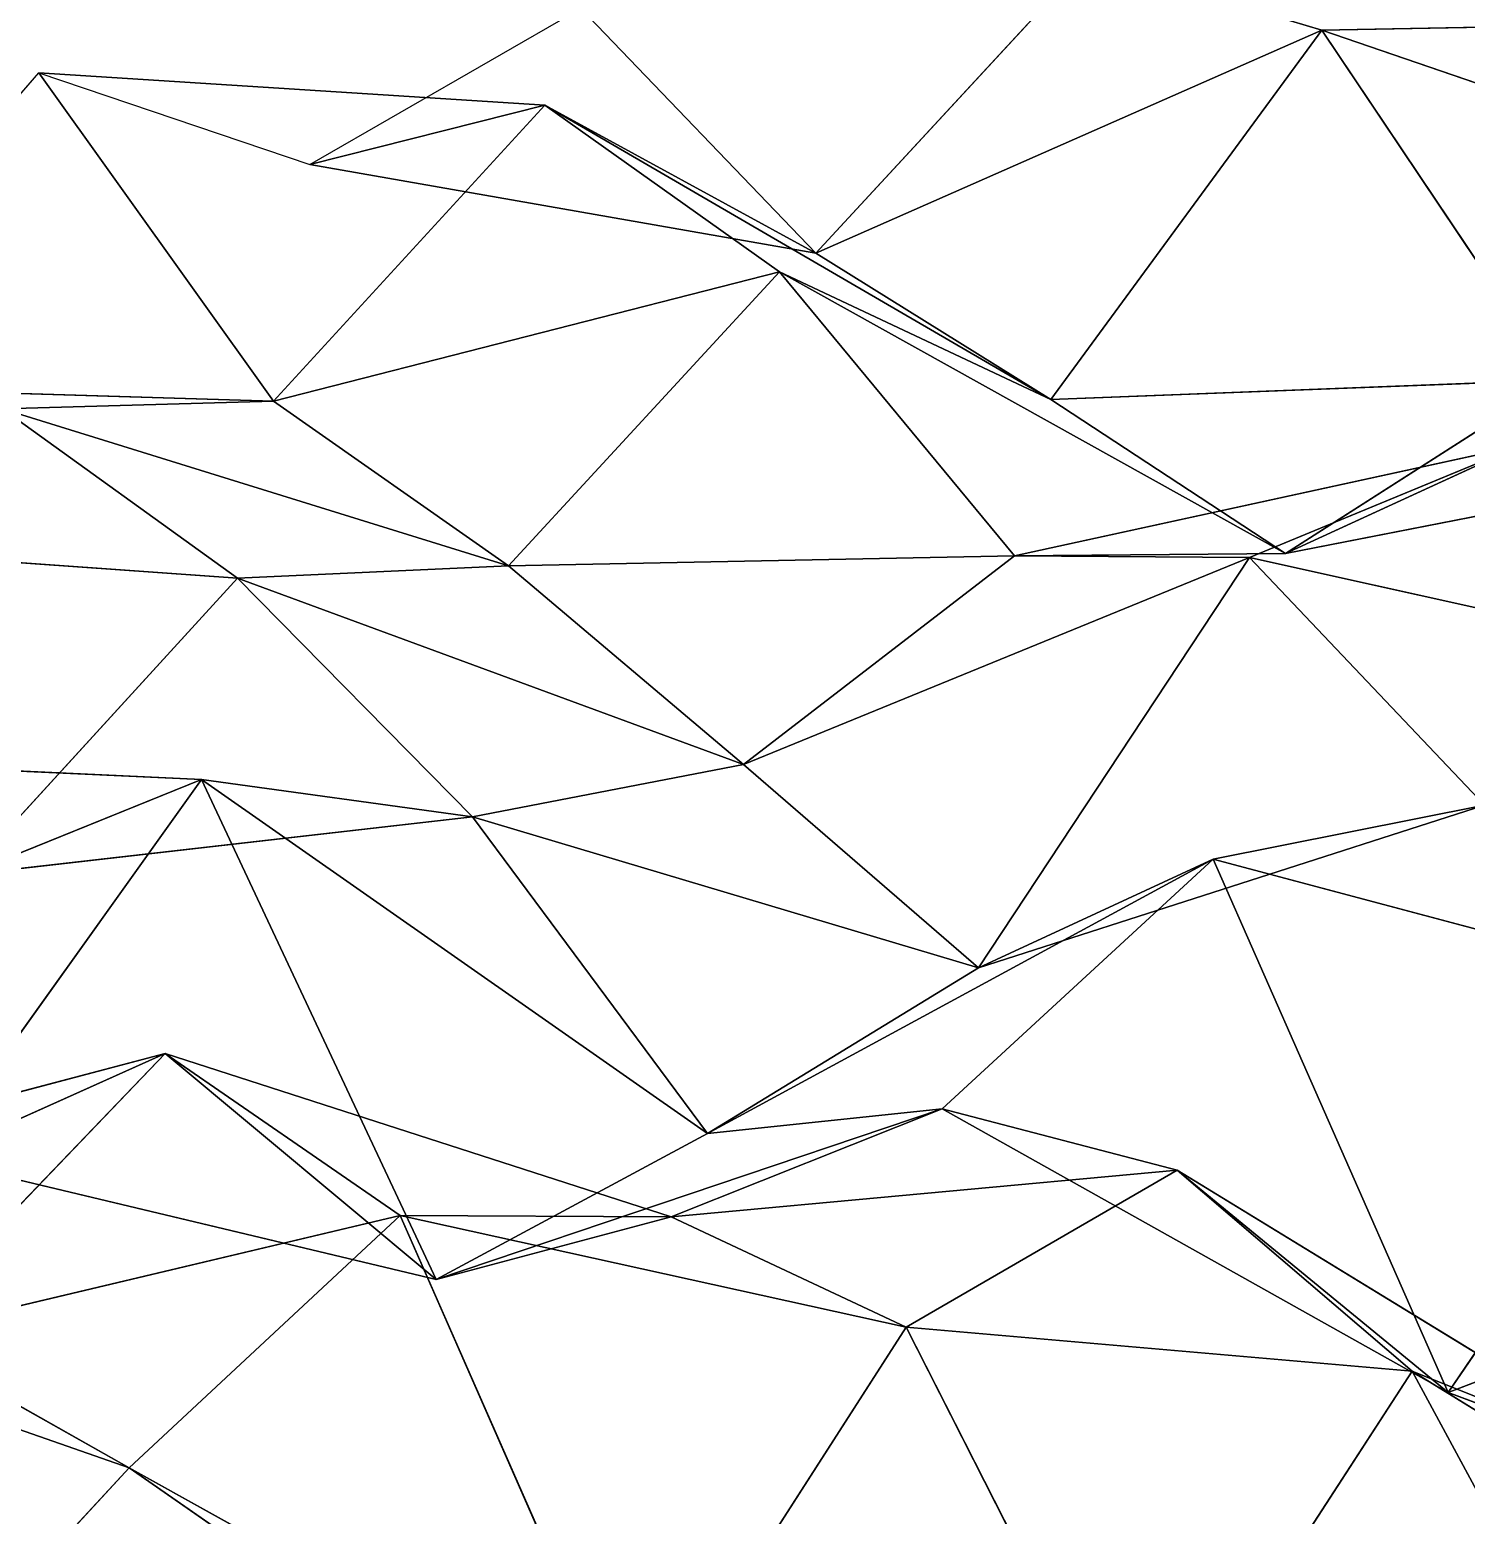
# Model space of a CAD drawing. Header units: metres. Extents: x -3703 to 431, y -1555 to 134.
# Drawn here: x -3274.1 to -3202.9, y -1398.2 to -1324.7 of the extents above; entities that cross this region are included whole.
import ezdxf

# ---------------------------------------------------------------- set-up
doc = ezdxf.new("R2010")
doc.units = ezdxf.units.M

msp = doc.modelspace()

# ---------------------------------------------------------------- linework, layer by layer
for p, q in [((-3221.727, -1321.2632, -6829.5454), (-3235.1436, -1335.7683, -6853.7974)), ((-3235.1436, -1335.7683, -6853.7974), (-3221.727, -1321.2632, -6829.5454)), ((-3221.727, -1321.2632, -6829.5454), (-3210.0996, -1324.7377, -6869.095)), ((-3210.0996, -1324.7377, -6869.095), (-3221.727, -1321.2632, -6829.5454)), ((-3260.1875, -1331.3845, -6841.9463), (-3246.771, -1323.6774, -6816.1743)), ((-3246.771, -1323.6774, -6816.1743), (-3235.1436, -1335.7683, -6853.7974)), ((-3235.1436, -1335.7683, -6853.7974), (-3246.771, -1323.6774, -6816.1743)), ((-3210.0996, -1324.7377, -6869.095), (-3235.1436, -1335.7683, -6853.7974)), ((-3235.1436, -1335.7683, -6853.7974), (-3210.0996, -1324.7377, -6869.095)), ((-3210.0996, -1324.7377, -6869.095), (-3223.5159, -1343.022, -6892.502)), ((-3223.5159, -1343.022, -6892.502), (-3210.0996, -1324.7377, -6869.095)), ((-3196.683, -1324.5022, -6841.6523), (-3210.0996, -1324.7377, -6869.095)), ((-3210.0996, -1324.7377, -6869.095), (-3196.683, -1324.5022, -6841.6523)), ((-3185.0557, -1333.3223, -6880.007), (-3210.0996, -1324.7377, -6869.095)), ((-3210.0996, -1324.7377, -6869.095), (-3198.472, -1342.0544, -6905.5493)), ((-3198.472, -1342.0544, -6905.5493), (-3210.0996, -1324.7377, -6869.095)), ((-3210.0996, -1324.7377, -6869.095), (-3185.0557, -1333.3223, -6880.007)), ((-3287.0203, -1342.3397, -6894.4873), (-3273.6038, -1326.8478, -6870.456)), ((-3248.5598, -1328.4603, -6882.927), (-3273.6038, -1326.8478, -6870.456)), ((-3273.6038, -1326.8478, -6870.456), (-3260.1875, -1331.3845, -6841.9463)), ((-3273.6038, -1326.8478, -6870.456), (-3261.9763, -1343.0923, -6907.1504)), ((-3261.9763, -1343.0923, -6907.1504), (-3273.6038, -1326.8478, -6870.456)), ((-3273.6038, -1326.8478, -6870.456), (-3248.5598, -1328.4603, -6882.927)), ((-3248.5598, -1328.4603, -6882.927), (-3261.9763, -1343.0923, -6907.1504)), ((-3261.9763, -1343.0923, -6907.1504), (-3248.5598, -1328.4603, -6882.927)), ((-3260.1875, -1331.3845, -6841.9463), (-3248.5598, -1328.4603, -6882.927)), ((-3248.5598, -1328.4603, -6882.927), (-3260.1875, -1331.3845, -6841.9463)), ((-3235.1436, -1335.7683, -6853.7974), (-3248.5598, -1328.4603, -6882.927)), ((-3223.5159, -1343.022, -6892.502), (-3248.5598, -1328.4603, -6882.927)), ((-3248.5598, -1328.4603, -6882.927), (-3235.1436, -1335.7683, -6853.7974)), ((-3248.5598, -1328.4603, -6882.927), (-3236.9324, -1336.698, -6921.411)), ((-3236.9324, -1336.698, -6921.411), (-3248.5598, -1328.4603, -6882.927)), ((-3248.5598, -1328.4603, -6882.927), (-3223.5159, -1343.022, -6892.502)), ((-3235.1436, -1335.7683, -6853.7974), (-3260.1875, -1331.3845, -6841.9463)), ((-3260.1875, -1331.3845, -6841.9463), (-3235.1436, -1335.7683, -6853.7974)), ((-3235.1436, -1335.7683, -6853.7974), (-3223.5159, -1343.022, -6892.502)), ((-3223.5159, -1343.022, -6892.502), (-3235.1436, -1335.7683, -6853.7974)), ((-3236.9324, -1336.698, -6921.411), (-3261.9763, -1343.0923, -6907.1504)), ((-3261.9763, -1343.0923, -6907.1504), (-3236.9324, -1336.698, -6921.411)), ((-3236.9324, -1336.698, -6921.411), (-3250.3486, -1351.2479, -6945.654)), ((-3250.3486, -1351.2479, -6945.654), (-3236.9324, -1336.698, -6921.411)), ((-3223.5159, -1343.022, -6892.502), (-3236.9324, -1336.698, -6921.411)), ((-3211.8884, -1350.6272, -6931.128), (-3236.9324, -1336.698, -6921.411)), ((-3236.9324, -1336.698, -6921.411), (-3223.5159, -1343.022, -6892.502)), ((-3236.9324, -1336.698, -6921.411), (-3225.3047, -1350.7446, -6958.597)), ((-3225.3047, -1350.7446, -6958.597), (-3236.9324, -1336.698, -6921.411)), ((-3236.9324, -1336.698, -6921.411), (-3211.8884, -1350.6272, -6931.128)), ((-3198.472, -1342.0544, -6905.5493), (-3223.5159, -1343.022, -6892.502)), ((-3223.5159, -1343.022, -6892.502), (-3198.472, -1342.0544, -6905.5493)), ((-3198.472, -1342.0544, -6905.5493), (-3211.8884, -1350.6272, -6931.128)), ((-3211.8884, -1350.6272, -6931.128), (-3198.472, -1342.0544, -6905.5493)), ((-3261.9763, -1343.0923, -6907.1504), (-3287.0203, -1342.3397, -6894.4873)), ((-3287.0203, -1342.3397, -6894.4873), (-3261.9763, -1343.0923, -6907.1504)), ((-3261.9763, -1343.0923, -6907.1504), (-3275.3926, -1343.4751, -6934.5605)), ((-3275.3926, -1343.4751, -6934.5605), (-3261.9763, -1343.0923, -6907.1504)), ((-3250.3486, -1351.2479, -6945.654), (-3275.3926, -1343.4751, -6934.5605)), ((-3275.3926, -1343.4751, -6934.5605), (-3263.7651, -1351.8601, -6973.012)), ((-3263.7651, -1351.8601, -6973.012), (-3275.3926, -1343.4751, -6934.5605)), ((-3275.3926, -1343.4751, -6934.5605), (-3250.3486, -1351.2479, -6945.654)), ((-3261.9763, -1343.0923, -6907.1504), (-3250.3486, -1351.2479, -6945.654)), ((-3250.3486, -1351.2479, -6945.654), (-3261.9763, -1343.0923, -6907.1504)), ((-3223.5159, -1343.022, -6892.502), (-3211.8884, -1350.6272, -6931.128)), ((-3211.8884, -1350.6272, -6931.128), (-3223.5159, -1343.022, -6892.502)), ((-3200.2607, -1345.294, -6972.6475), (-3225.3047, -1350.7446, -6958.597)), ((-3225.3047, -1350.7446, -6958.597), (-3200.2607, -1345.294, -6972.6475)), ((-3200.2607, -1345.294, -6972.6475), (-3213.6772, -1350.832, -6998.9043)), ((-3213.6772, -1350.832, -6998.9043), (-3200.2607, -1345.294, -6972.6475)), ((-3211.8884, -1350.6272, -6931.128), (-3200.2607, -1345.294, -6972.6475)), ((-3200.2607, -1345.294, -6972.6475), (-3211.8884, -1350.6272, -6931.128)), ((-3186.8445, -1345.741, -6945.052), (-3211.8884, -1350.6272, -6931.128)), ((-3211.8884, -1350.6272, -6931.128), (-3186.8445, -1345.741, -6945.052)), ((-3263.7651, -1351.8601, -6973.012), (-3288.809, -1350.0728, -6960.5806)), ((-3288.809, -1350.0728, -6960.5806), (-3263.7651, -1351.8601, -6973.012)), ((-3225.3047, -1350.7446, -6958.597), (-3250.3486, -1351.2479, -6945.654)), ((-3250.3486, -1351.2479, -6945.654), (-3225.3047, -1350.7446, -6958.597)), ((-3225.3047, -1350.7446, -6958.597), (-3238.7212, -1361.0731, -6983.783)), ((-3238.7212, -1361.0731, -6983.783), (-3225.3047, -1350.7446, -6958.597)), ((-3213.6772, -1350.832, -6998.9043), (-3238.7212, -1361.0731, -6983.783)), ((-3238.7212, -1361.0731, -6983.783), (-3213.6772, -1350.832, -6998.9043)), ((-3213.6772, -1350.832, -6998.9043), (-3227.0938, -1371.1411, -7021.8584)), ((-3227.0938, -1371.1411, -7021.8584), (-3213.6772, -1350.832, -6998.9043)), ((-3211.8884, -1350.6272, -6931.128), (-3225.3047, -1350.7446, -6958.597)), ((-3225.3047, -1350.7446, -6958.597), (-3211.8884, -1350.6272, -6931.128)), ((-3225.3047, -1350.7446, -6958.597), (-3213.6772, -1350.832, -6998.9043)), ((-3213.6772, -1350.832, -6998.9043), (-3225.3047, -1350.7446, -6958.597)), ((-3188.6333, -1356.3866, -7010.4937), (-3213.6772, -1350.832, -6998.9043)), ((-3213.6772, -1350.832, -6998.9043), (-3202.0498, -1363.0881, -7036.49)), ((-3202.0498, -1363.0881, -7036.49), (-3213.6772, -1350.832, -6998.9043)), ((-3213.6772, -1350.832, -6998.9043), (-3188.6333, -1356.3866, -7010.4937)), ((-3250.3486, -1351.2479, -6945.654), (-3263.7651, -1351.8601, -6973.012)), ((-3263.7651, -1351.8601, -6973.012), (-3250.3486, -1351.2479, -6945.654)), ((-3250.3486, -1351.2479, -6945.654), (-3238.7212, -1361.0731, -6983.783)), ((-3238.7212, -1361.0731, -6983.783), (-3250.3486, -1351.2479, -6945.654)), ((-3263.7651, -1351.8601, -6973.012), (-3277.1816, -1366.5199, -6997.2295)), ((-3277.1816, -1366.5199, -6997.2295), (-3263.7651, -1351.8601, -6973.012)), ((-3238.7212, -1361.0731, -6983.783), (-3263.7651, -1351.8601, -6973.012)), ((-3263.7651, -1351.8601, -6973.012), (-3252.1377, -1363.6587, -7010.7)), ((-3252.1377, -1363.6587, -7010.7), (-3263.7651, -1351.8601, -6973.012)), ((-3263.7651, -1351.8601, -6973.012), (-3238.7212, -1361.0731, -6983.783)), ((-3265.554, -1361.8213, -7038.6064), (-3290.598, -1360.6511, -7026.037)), ((-3290.598, -1360.6511, -7026.037), (-3265.554, -1361.8213, -7038.6064)), ((-3238.7212, -1361.0731, -6983.783), (-3252.1377, -1363.6587, -7010.7)), ((-3252.1377, -1363.6587, -7010.7), (-3238.7212, -1361.0731, -6983.783)), ((-3238.7212, -1361.0731, -6983.783), (-3227.0938, -1371.1411, -7021.8584)), ((-3227.0938, -1371.1411, -7021.8584), (-3238.7212, -1361.0731, -6983.783)), ((-3265.554, -1361.8213, -7038.6064), (-3278.9705, -1380.5851, -7061.9067)), ((-3278.9705, -1380.5851, -7061.9067), (-3265.554, -1361.8213, -7038.6064)), ((-3277.1816, -1366.5199, -6997.2295), (-3265.554, -1361.8213, -7038.6064)), ((-3265.554, -1361.8213, -7038.6064), (-3277.1816, -1366.5199, -6997.2295)), ((-3252.1377, -1363.6587, -7010.7), (-3265.554, -1361.8213, -7038.6064)), ((-3240.51, -1379.3323, -7047.5225), (-3265.554, -1361.8213, -7038.6064)), ((-3265.554, -1361.8213, -7038.6064), (-3252.1377, -1363.6587, -7010.7)), ((-3265.554, -1361.8213, -7038.6064), (-3253.9265, -1386.5544, -7073.4033)), ((-3253.9265, -1386.5544, -7073.4033), (-3265.554, -1361.8213, -7038.6064)), ((-3265.554, -1361.8213, -7038.6064), (-3240.51, -1379.3323, -7047.5225)), ((-3202.0498, -1363.0881, -7036.49), (-3227.0938, -1371.1411, -7021.8584)), ((-3227.0938, -1371.1411, -7021.8584), (-3202.0498, -1363.0881, -7036.49)), ((-3202.0498, -1363.0881, -7036.49), (-3215.466, -1365.7612, -7063.388)), ((-3215.466, -1365.7612, -7063.388), (-3202.0498, -1363.0881, -7036.49)), ((-3252.1377, -1363.6587, -7010.7), (-3277.1816, -1366.5199, -6997.2295)), ((-3277.1816, -1366.5199, -6997.2295), (-3252.1377, -1363.6587, -7010.7)), ((-3227.0938, -1371.1411, -7021.8584), (-3252.1377, -1363.6587, -7010.7)), ((-3252.1377, -1363.6587, -7010.7), (-3240.51, -1379.3323, -7047.5225)), ((-3240.51, -1379.3323, -7047.5225), (-3252.1377, -1363.6587, -7010.7)), ((-3252.1377, -1363.6587, -7010.7), (-3227.0938, -1371.1411, -7021.8584)), ((-3215.466, -1365.7612, -7063.388), (-3240.51, -1379.3323, -7047.5225)), ((-3240.51, -1379.3323, -7047.5225), (-3215.466, -1365.7612, -7063.388)), ((-3215.466, -1365.7612, -7063.388), (-3228.8826, -1378.1039, -7088.124)), ((-3228.8826, -1378.1039, -7088.124), (-3215.466, -1365.7612, -7063.388)), ((-3227.0938, -1371.1411, -7021.8584), (-3215.466, -1365.7612, -7063.388)), ((-3215.466, -1365.7612, -7063.388), (-3227.0938, -1371.1411, -7021.8584)), ((-3190.422, -1372.4185, -7074.7305), (-3215.466, -1365.7612, -7063.388)), ((-3215.466, -1365.7612, -7063.388), (-3203.8386, -1392.1519, -7097.814)), ((-3203.8386, -1392.1519, -7097.814), (-3215.466, -1365.7612, -7063.388)), ((-3215.466, -1365.7612, -7063.388), (-3190.422, -1372.4185, -7074.7305)), ((-3227.0938, -1371.1411, -7021.8584), (-3240.51, -1379.3323, -7047.5225)), ((-3240.51, -1379.3323, -7047.5225), (-3227.0938, -1371.1411, -7021.8584)), ((-3190.422, -1372.4185, -7074.7305), (-3203.8386, -1392.1519, -7097.814)), ((-3203.8386, -1392.1519, -7097.814), (-3190.422, -1372.4185, -7074.7305)), ((-3267.3428, -1375.3739, -7103.3984), (-3292.3867, -1381.9681, -7089.093)), ((-3292.3867, -1381.9681, -7089.093), (-3267.3428, -1375.3739, -7103.3984)), ((-3267.3428, -1375.3739, -7103.3984), (-3280.7593, -1389.3257, -7127.7744)), ((-3280.7593, -1389.3257, -7127.7744), (-3267.3428, -1375.3739, -7103.3984)), ((-3278.9705, -1380.5851, -7061.9067), (-3267.3428, -1375.3739, -7103.3984)), ((-3267.3428, -1375.3739, -7103.3984), (-3278.9705, -1380.5851, -7061.9067)), ((-3253.9265, -1386.5544, -7073.4033), (-3267.3428, -1375.3739, -7103.3984)), ((-3242.2988, -1383.461, -7114.4214), (-3267.3428, -1375.3739, -7103.3984)), ((-3267.3428, -1375.3739, -7103.3984), (-3253.9265, -1386.5544, -7073.4033)), ((-3267.3428, -1375.3739, -7103.3984), (-3255.7153, -1383.3816, -7141.9346)), ((-3255.7153, -1383.3816, -7141.9346), (-3267.3428, -1375.3739, -7103.3984)), ((-3267.3428, -1375.3739, -7103.3984), (-3242.2988, -1383.461, -7114.4214)), ((-3228.8826, -1378.1039, -7088.124), (-3253.9265, -1386.5544, -7073.4033)), ((-3253.9265, -1386.5544, -7073.4033), (-3228.8826, -1378.1039, -7088.124)), ((-3228.8826, -1378.1039, -7088.124), (-3242.2988, -1383.461, -7114.4214)), ((-3242.2988, -1383.461, -7114.4214), (-3228.8826, -1378.1039, -7088.124)), ((-3240.51, -1379.3323, -7047.5225), (-3228.8826, -1378.1039, -7088.124)), ((-3228.8826, -1378.1039, -7088.124), (-3240.51, -1379.3323, -7047.5225)), ((-3203.8386, -1392.1519, -7097.814), (-3228.8826, -1378.1039, -7088.124)), ((-3228.8826, -1378.1039, -7088.124), (-3217.255, -1381.1425, -7127.771)), ((-3217.255, -1381.1425, -7127.771), (-3228.8826, -1378.1039, -7088.124)), ((-3228.8826, -1378.1039, -7088.124), (-3203.8386, -1392.1519, -7097.814)), ((-3240.51, -1379.3323, -7047.5225), (-3253.9265, -1386.5544, -7073.4033)), ((-3253.9265, -1386.5544, -7073.4033), (-3240.51, -1379.3323, -7047.5225)), ((-3253.9265, -1386.5544, -7073.4033), (-3278.9705, -1380.5851, -7061.9067)), ((-3278.9705, -1380.5851, -7061.9067), (-3253.9265, -1386.5544, -7073.4033)), ((-3217.255, -1381.1425, -7127.771), (-3242.2988, -1383.461, -7114.4214)), ((-3242.2988, -1383.461, -7114.4214), (-3217.255, -1381.1425, -7127.771)), ((-3217.255, -1381.1425, -7127.771), (-3230.6714, -1388.9144, -7153.5283)), ((-3230.6714, -1388.9144, -7153.5283), (-3217.255, -1381.1425, -7127.771)), ((-3203.8386, -1392.1519, -7097.814), (-3217.255, -1381.1425, -7127.771)), ((-3192.2107, -1396.4636, -7137.1763), (-3217.255, -1381.1425, -7127.771)), ((-3217.255, -1381.1425, -7127.771), (-3203.8386, -1392.1519, -7097.814)), ((-3217.255, -1381.1425, -7127.771), (-3205.6272, -1391.0928, -7165.8726)), ((-3205.6272, -1391.0928, -7165.8726), (-3217.255, -1381.1425, -7127.771)), ((-3217.255, -1381.1425, -7127.771), (-3192.2107, -1396.4636, -7137.1763)), ((-3178.7947, -1382.5514, -7112.792), (-3203.8386, -1392.1519, -7097.814)), ((-3203.8386, -1392.1519, -7097.814), (-3178.7947, -1382.5514, -7112.792)), ((-3255.7153, -1383.3816, -7141.9346), (-3280.7593, -1389.3257, -7127.7744)), ((-3280.7593, -1389.3257, -7127.7744), (-3255.7153, -1383.3816, -7141.9346)), ((-3255.7153, -1383.3816, -7141.9346), (-3269.1318, -1395.8663, -7166.638)), ((-3269.1318, -1395.8663, -7166.638), (-3255.7153, -1383.3816, -7141.9346)), ((-3242.2988, -1383.461, -7114.4214), (-3255.7153, -1383.3816, -7141.9346)), ((-3230.6714, -1388.9144, -7153.5283), (-3255.7153, -1383.3816, -7141.9346)), ((-3255.7153, -1383.3816, -7141.9346), (-3242.2988, -1383.461, -7114.4214)), ((-3255.7153, -1383.3816, -7141.9346), (-3244.088, -1409.7991, -7176.354)), ((-3244.088, -1409.7991, -7176.354), (-3255.7153, -1383.3816, -7141.9346)), ((-3255.7153, -1383.3816, -7141.9346), (-3230.6714, -1388.9144, -7153.5283)), ((-3253.9265, -1386.5544, -7073.4033), (-3242.2988, -1383.461, -7114.4214)), ((-3242.2988, -1383.461, -7114.4214), (-3253.9265, -1386.5544, -7073.4033)), ((-3242.2988, -1383.461, -7114.4214), (-3230.6714, -1388.9144, -7153.5283)), ((-3230.6714, -1388.9144, -7153.5283), (-3242.2988, -1383.461, -7114.4214)), ((-3269.1318, -1395.8663, -7166.638), (-3294.1758, -1387.1305, -7155.7603)), ((-3294.1758, -1387.1305, -7155.7603), (-3269.1318, -1395.8663, -7166.638)), ((-3230.6714, -1388.9144, -7153.5283), (-3244.088, -1409.7991, -7176.354)), ((-3244.088, -1409.7991, -7176.354), (-3230.6714, -1388.9144, -7153.5283)), ((-3205.6272, -1391.0928, -7165.8726), (-3230.6714, -1388.9144, -7153.5283)), ((-3230.6714, -1388.9144, -7153.5283), (-3219.0437, -1411.763, -7188.746)), ((-3219.0437, -1411.763, -7188.746), (-3230.6714, -1388.9144, -7153.5283)), ((-3230.6714, -1388.9144, -7153.5283), (-3205.6272, -1391.0928, -7165.8726)), ((-3280.7593, -1389.3257, -7127.7744), (-3269.1318, -1395.8663, -7166.638)), ((-3269.1318, -1395.8663, -7166.638), (-3280.7593, -1389.3257, -7127.7744)), ((-3205.6272, -1391.0928, -7165.8726), (-3219.0437, -1411.763, -7188.746)), ((-3219.0437, -1411.763, -7188.746), (-3205.6272, -1391.0928, -7165.8726)), ((-3192.2107, -1396.4636, -7137.1763), (-3205.6272, -1391.0928, -7165.8726)), ((-3180.5833, -1406.526, -7175.253), (-3205.6272, -1391.0928, -7165.8726)), ((-3205.6272, -1391.0928, -7165.8726), (-3192.2107, -1396.4636, -7137.1763)), ((-3205.6272, -1391.0928, -7165.8726), (-3193.9998, -1412.5881, -7201.3926)), ((-3193.9998, -1412.5881, -7201.3926), (-3205.6272, -1391.0928, -7165.8726)), ((-3205.6272, -1391.0928, -7165.8726), (-3180.5833, -1406.526, -7175.253)), ((-3203.8386, -1392.1519, -7097.814), (-3192.2107, -1396.4636, -7137.1763)), ((-3192.2107, -1396.4636, -7137.1763), (-3203.8386, -1392.1519, -7097.814)), ((-3269.1318, -1395.8663, -7166.638), (-3282.548, -1410.4017, -7190.884)), ((-3282.548, -1410.4017, -7190.884), (-3269.1318, -1395.8663, -7166.638)), ((-3244.088, -1409.7991, -7176.354), (-3269.1318, -1395.8663, -7166.638)), ((-3269.1318, -1395.8663, -7166.638), (-3257.5042, -1403.9312, -7205.162)), ((-3257.5042, -1403.9312, -7205.162), (-3269.1318, -1395.8663, -7166.638)), ((-3269.1318, -1395.8663, -7166.638), (-3244.088, -1409.7991, -7176.354))]:
    msp.add_line(p, q)
for points in [[(-3235.1436, -1335.7683, -6853.7974), (-3246.771, -1323.6774, -6816.1743), (-3221.727, -1321.2632, -6829.5454), (-3221.727, -1321.2631, -6829.5454)], [(-3221.727, -1321.2632, -6829.5454), (-3210.0996, -1324.7377, -6869.095), (-3235.1436, -1335.7683, -6853.7974), (-3235.1436, -1335.7682, -6853.7974)], [(-3210.0996, -1324.7377, -6869.095), (-3221.727, -1321.2632, -6829.5454), (-3196.683, -1324.5022, -6841.6523), (-3196.683, -1324.5021, -6841.6523)], [(-3246.771, -1323.6774, -6816.1743), (-3235.1436, -1335.7683, -6853.7974), (-3260.1875, -1331.3845, -6841.9463), (-3260.1875, -1331.3844, -6841.9463)], [(-3223.5159, -1343.022, -6892.502), (-3235.1436, -1335.7683, -6853.7974), (-3210.0996, -1324.7377, -6869.095), (-3210.0996, -1324.7375, -6869.095)], [(-3210.0996, -1324.7377, -6869.095), (-3198.472, -1342.0544, -6905.5493), (-3223.5159, -1343.022, -6892.502), (-3223.5159, -1343.0219, -6892.502)], [(-3196.683, -1324.5022, -6841.6523), (-3185.0557, -1333.3223, -6880.007), (-3210.0996, -1324.7377, -6869.095), (-3210.0996, -1324.7375, -6869.095)], [(-3198.472, -1342.0544, -6905.5493), (-3210.0996, -1324.7377, -6869.095), (-3185.0557, -1333.3223, -6880.007), (-3185.0557, -1333.3221, -6880.007)], [(-3273.6038, -1326.8478, -6870.456), (-3261.9763, -1343.0923, -6907.1504), (-3287.0203, -1342.3397, -6894.4873), (-3287.0203, -1342.3396, -6894.4873)], [(-3260.1875, -1331.3845, -6841.9463), (-3248.5598, -1328.4603, -6882.927), (-3273.6038, -1326.8478, -6870.456), (-3273.6038, -1326.8477, -6870.456)], [(-3261.9763, -1343.0923, -6907.1504), (-3273.6038, -1326.8478, -6870.456), (-3248.5598, -1328.4603, -6882.927), (-3248.5598, -1328.4602, -6882.927)], [(-3248.5598, -1328.4603, -6882.927), (-3236.9324, -1336.698, -6921.411), (-3261.9763, -1343.0923, -6907.1504), (-3261.9763, -1343.0922, -6907.1504)], [(-3248.5598, -1328.4603, -6882.927), (-3260.1875, -1331.3845, -6841.9463), (-3235.1436, -1335.7683, -6853.7974), (-3235.1436, -1335.7682, -6853.7974)], [(-3235.1436, -1335.7683, -6853.7974), (-3223.5159, -1343.022, -6892.502), (-3248.5598, -1328.4603, -6882.927), (-3248.5598, -1328.4602, -6882.927)], [(-3236.9324, -1336.698, -6921.411), (-3248.5598, -1328.4603, -6882.927), (-3223.5159, -1343.022, -6892.502), (-3223.5159, -1343.0219, -6892.502)], [(-3250.3486, -1351.2479, -6945.654), (-3261.9763, -1343.0923, -6907.1504), (-3236.9324, -1336.698, -6921.411), (-3236.9324, -1336.6979, -6921.411)], [(-3236.9324, -1336.698, -6921.411), (-3225.3047, -1350.7446, -6958.597), (-3250.3486, -1351.2479, -6945.654), (-3250.3486, -1351.2478, -6945.654)], [(-3223.5159, -1343.022, -6892.502), (-3211.8884, -1350.6272, -6931.128), (-3236.9324, -1336.698, -6921.411), (-3236.9324, -1336.6979, -6921.411)], [(-3225.3047, -1350.7446, -6958.597), (-3236.9324, -1336.698, -6921.411), (-3211.8884, -1350.6272, -6931.128), (-3211.8884, -1350.6271, -6931.128)], [(-3211.8884, -1350.6272, -6931.128), (-3223.5159, -1343.022, -6892.502), (-3198.472, -1342.0544, -6905.5493), (-3198.472, -1342.0543, -6905.5493)], [(-3198.472, -1342.0544, -6905.5493), (-3186.8445, -1345.741, -6945.052), (-3211.8884, -1350.6272, -6931.128), (-3211.8884, -1350.6271, -6931.128)], [(-3275.3926, -1343.4751, -6934.5605), (-3287.0203, -1342.3397, -6894.4873), (-3261.9763, -1343.0923, -6907.1504), (-3261.9763, -1343.0922, -6907.1504)], [(-3275.3926, -1343.4751, -6934.5605), (-3263.7651, -1351.8601, -6973.012), (-3288.809, -1350.0728, -6960.5806), (-3288.809, -1350.0726, -6960.5806)], [(-3261.9763, -1343.0923, -6907.1504), (-3250.3486, -1351.2479, -6945.654), (-3275.3926, -1343.4751, -6934.5605), (-3275.3926, -1343.475, -6934.5605)], [(-3263.7651, -1351.8601, -6973.012), (-3275.3926, -1343.4751, -6934.5605), (-3250.3486, -1351.2479, -6945.654), (-3250.3486, -1351.2478, -6945.654)], [(-3213.6772, -1350.832, -6998.9043), (-3225.3047, -1350.7446, -6958.597), (-3200.2607, -1345.294, -6972.6475), (-3200.2607, -1345.2938, -6972.6475)], [(-3211.8884, -1350.6272, -6931.128), (-3200.2607, -1345.294, -6972.6475), (-3225.3047, -1350.7446, -6958.597), (-3225.3047, -1350.7445, -6958.597)], [(-3200.2607, -1345.294, -6972.6475), (-3188.6333, -1356.3866, -7010.4937), (-3213.6772, -1350.832, -6998.9043), (-3213.6772, -1350.8319, -6998.9043)], [(-3200.2607, -1345.294, -6972.6475), (-3211.8884, -1350.6272, -6931.128), (-3186.8445, -1345.741, -6945.052), (-3186.8445, -1345.7408, -6945.052)], [(-3277.1816, -1366.5199, -6997.2295), (-3288.809, -1350.0728, -6960.5806), (-3263.7651, -1351.8601, -6973.012), (-3263.7651, -1351.86, -6973.012)], [(-3238.7212, -1361.0731, -6983.783), (-3250.3486, -1351.2479, -6945.654), (-3225.3047, -1350.7446, -6958.597), (-3225.3047, -1350.7445, -6958.597)], [(-3225.3047, -1350.7446, -6958.597), (-3213.6772, -1350.832, -6998.9043), (-3238.7212, -1361.0731, -6983.783), (-3238.7212, -1361.073, -6983.783)], [(-3227.0938, -1371.1411, -7021.8584), (-3238.7212, -1361.0731, -6983.783), (-3213.6772, -1350.832, -6998.9043), (-3213.6772, -1350.8319, -6998.9043)], [(-3213.6772, -1350.832, -6998.9043), (-3202.0498, -1363.0881, -7036.49), (-3227.0938, -1371.1411, -7021.8584), (-3227.0938, -1371.141, -7021.8584)], [(-3202.0498, -1363.0881, -7036.49), (-3213.6772, -1350.832, -6998.9043), (-3188.6333, -1356.3866, -7010.4937), (-3188.6333, -1356.3865, -7010.4937)], [(-3250.3486, -1351.2479, -6945.654), (-3238.7212, -1361.0731, -6983.783), (-3263.7651, -1351.8601, -6973.012), (-3263.7651, -1351.86, -6973.012)], [(-3263.7651, -1351.8601, -6973.012), (-3252.1377, -1363.6587, -7010.7), (-3277.1816, -1366.5199, -6997.2295), (-3277.1816, -1366.5198, -6997.2295)], [(-3252.1377, -1363.6587, -7010.7), (-3263.7651, -1351.8601, -6973.012), (-3238.7212, -1361.0731, -6983.783), (-3238.7212, -1361.073, -6983.783)], [(-3277.1816, -1366.5199, -6997.2295), (-3265.554, -1361.8213, -7038.6064), (-3290.598, -1360.6511, -7026.037), (-3290.598, -1360.651, -7026.037)], [(-3278.9705, -1380.5851, -7061.9067), (-3290.598, -1360.6511, -7026.037), (-3265.554, -1361.8213, -7038.6064), (-3265.554, -1361.8212, -7038.6064)], [(-3238.7212, -1361.0731, -6983.783), (-3227.0938, -1371.1411, -7021.8584), (-3252.1377, -1363.6587, -7010.7), (-3252.1377, -1363.6586, -7010.7)], [(-3265.554, -1361.8213, -7038.6064), (-3253.9265, -1386.5544, -7073.4033), (-3278.9705, -1380.5851, -7061.9067), (-3278.9705, -1380.585, -7061.9067)], [(-3265.554, -1361.8213, -7038.6064), (-3277.1816, -1366.5199, -6997.2295), (-3252.1377, -1363.6587, -7010.7), (-3252.1377, -1363.6586, -7010.7)], [(-3252.1377, -1363.6587, -7010.7), (-3240.51, -1379.3323, -7047.5225), (-3265.554, -1361.8213, -7038.6064), (-3265.554, -1361.8212, -7038.6064)], [(-3253.9265, -1386.5544, -7073.4033), (-3265.554, -1361.8213, -7038.6064), (-3240.51, -1379.3323, -7047.5225), (-3240.51, -1379.3322, -7047.5225)], [(-3215.466, -1365.7612, -7063.388), (-3227.0938, -1371.1411, -7021.8584), (-3202.0498, -1363.0881, -7036.49), (-3202.0498, -1363.088, -7036.49)], [(-3202.0498, -1363.0881, -7036.49), (-3190.422, -1372.4185, -7074.7305), (-3215.466, -1365.7612, -7063.388), (-3215.466, -1365.7611, -7063.388)], [(-3240.51, -1379.3323, -7047.5225), (-3252.1377, -1363.6587, -7010.7), (-3227.0938, -1371.1411, -7021.8584), (-3227.0938, -1371.141, -7021.8584)], [(-3228.8826, -1378.1039, -7088.124), (-3240.51, -1379.3323, -7047.5225), (-3215.466, -1365.7612, -7063.388), (-3215.466, -1365.7611, -7063.388)], [(-3227.0938, -1371.1411, -7021.8584), (-3215.466, -1365.7612, -7063.388), (-3240.51, -1379.3323, -7047.5225), (-3240.51, -1379.3322, -7047.5225)], [(-3215.466, -1365.7612, -7063.388), (-3203.8386, -1392.1519, -7097.814), (-3228.8826, -1378.1039, -7088.124), (-3228.8826, -1378.1038, -7088.124)], [(-3203.8386, -1392.1519, -7097.814), (-3215.466, -1365.7612, -7063.388), (-3190.422, -1372.4185, -7074.7305), (-3190.422, -1372.4183, -7074.7305)], [(-3190.422, -1372.4185, -7074.7305), (-3178.7947, -1382.5514, -7112.792), (-3203.8386, -1392.1519, -7097.814), (-3203.8386, -1392.1517, -7097.814)], [(-3280.7593, -1389.3257, -7127.7744), (-3292.3867, -1381.9681, -7089.093), (-3267.3428, -1375.3739, -7103.3984), (-3267.3428, -1375.3738, -7103.3984)], [(-3278.9705, -1380.5851, -7061.9067), (-3267.3428, -1375.3739, -7103.3984), (-3292.3867, -1381.9681, -7089.093), (-3292.3867, -1381.968, -7089.093)], [(-3267.3428, -1375.3739, -7103.3984), (-3255.7153, -1383.3816, -7141.9346), (-3280.7593, -1389.3257, -7127.7744), (-3280.7593, -1389.3256, -7127.7744)], [(-3267.3428, -1375.3739, -7103.3984), (-3278.9705, -1380.5851, -7061.9067), (-3253.9265, -1386.5544, -7073.4033), (-3253.9265, -1386.5543, -7073.4033)], [(-3253.9265, -1386.5544, -7073.4033), (-3242.2988, -1383.461, -7114.4214), (-3267.3428, -1375.3739, -7103.3984), (-3267.3428, -1375.3738, -7103.3984)], [(-3255.7153, -1383.3816, -7141.9346), (-3267.3428, -1375.3739, -7103.3984), (-3242.2988, -1383.461, -7114.4214), (-3242.2988, -1383.4609, -7114.4214)], [(-3242.2988, -1383.461, -7114.4214), (-3253.9265, -1386.5544, -7073.4033), (-3228.8826, -1378.1039, -7088.124), (-3228.8826, -1378.1038, -7088.124)], [(-3240.51, -1379.3323, -7047.5225), (-3228.8826, -1378.1039, -7088.124), (-3253.9265, -1386.5544, -7073.4033), (-3253.9265, -1386.5543, -7073.4033)], [(-3228.8826, -1378.1039, -7088.124), (-3217.255, -1381.1425, -7127.771), (-3242.2988, -1383.461, -7114.4214), (-3242.2988, -1383.4609, -7114.4214)], [(-3217.255, -1381.1425, -7127.771), (-3228.8826, -1378.1039, -7088.124), (-3203.8386, -1392.1519, -7097.814), (-3203.8386, -1392.1517, -7097.814)], [(-3230.6714, -1388.9144, -7153.5283), (-3242.2988, -1383.461, -7114.4214), (-3217.255, -1381.1425, -7127.771), (-3217.255, -1381.1423, -7127.771)], [(-3217.255, -1381.1425, -7127.771), (-3205.6272, -1391.0928, -7165.8726), (-3230.6714, -1388.9144, -7153.5283), (-3230.6714, -1388.9143, -7153.5283)], [(-3203.8386, -1392.1519, -7097.814), (-3192.2107, -1396.4636, -7137.1763), (-3217.255, -1381.1425, -7127.771), (-3217.255, -1381.1423, -7127.771)], [(-3205.6272, -1391.0928, -7165.8726), (-3217.255, -1381.1425, -7127.771), (-3192.2107, -1396.4636, -7137.1763), (-3192.2107, -1396.4635, -7137.1763)], [(-3192.2107, -1396.4636, -7137.1763), (-3203.8386, -1392.1519, -7097.814), (-3178.7947, -1382.5514, -7112.792), (-3178.7947, -1382.5513, -7112.792)], [(-3269.1318, -1395.8663, -7166.638), (-3280.7593, -1389.3257, -7127.7744), (-3255.7153, -1383.3816, -7141.9346), (-3255.7153, -1383.3815, -7141.9346)], [(-3255.7153, -1383.3816, -7141.9346), (-3244.088, -1409.7991, -7176.354), (-3269.1318, -1395.8663, -7166.638), (-3269.1318, -1395.8662, -7166.638)], [(-3242.2988, -1383.461, -7114.4214), (-3230.6714, -1388.9144, -7153.5283), (-3255.7153, -1383.3816, -7141.9346), (-3255.7153, -1383.3815, -7141.9346)], [(-3244.088, -1409.7991, -7176.354), (-3255.7153, -1383.3816, -7141.9346), (-3230.6714, -1388.9144, -7153.5283), (-3230.6714, -1388.9143, -7153.5283)], [(-3280.7593, -1389.3257, -7127.7744), (-3269.1318, -1395.8663, -7166.638), (-3294.1758, -1387.1305, -7155.7603), (-3294.1758, -1387.1304, -7155.7603)], [(-3282.548, -1410.4017, -7190.884), (-3294.1758, -1387.1305, -7155.7603), (-3269.1318, -1395.8663, -7166.638), (-3269.1318, -1395.8662, -7166.638)], [(-3230.6714, -1388.9144, -7153.5283), (-3219.0437, -1411.763, -7188.746), (-3244.088, -1409.7991, -7176.354), (-3244.088, -1409.799, -7176.354)], [(-3219.0437, -1411.763, -7188.746), (-3230.6714, -1388.9144, -7153.5283), (-3205.6272, -1391.0928, -7165.8726), (-3205.6272, -1391.0927, -7165.8726)], [(-3205.6272, -1391.0928, -7165.8726), (-3193.9998, -1412.5881, -7201.3926), (-3219.0437, -1411.763, -7188.746), (-3219.0437, -1411.7628, -7188.746)], [(-3192.2107, -1396.4636, -7137.1763), (-3180.5833, -1406.526, -7175.253), (-3205.6272, -1391.0928, -7165.8726), (-3205.6272, -1391.0927, -7165.8726)], [(-3193.9998, -1412.5881, -7201.3926), (-3205.6272, -1391.0928, -7165.8726), (-3180.5833, -1406.526, -7175.253), (-3180.5833, -1406.5259, -7175.253)], [(-3269.1318, -1395.8663, -7166.638), (-3257.5042, -1403.9312, -7205.162), (-3282.548, -1410.4017, -7190.884), (-3282.548, -1410.4016, -7190.884)], [(-3257.5042, -1403.9312, -7205.162), (-3269.1318, -1395.8663, -7166.638), (-3244.088, -1409.7991, -7176.354), (-3244.088, -1409.799, -7176.354)]]:
    msp.add_3dface(points)

doc.saveas('drawing.dxf')
